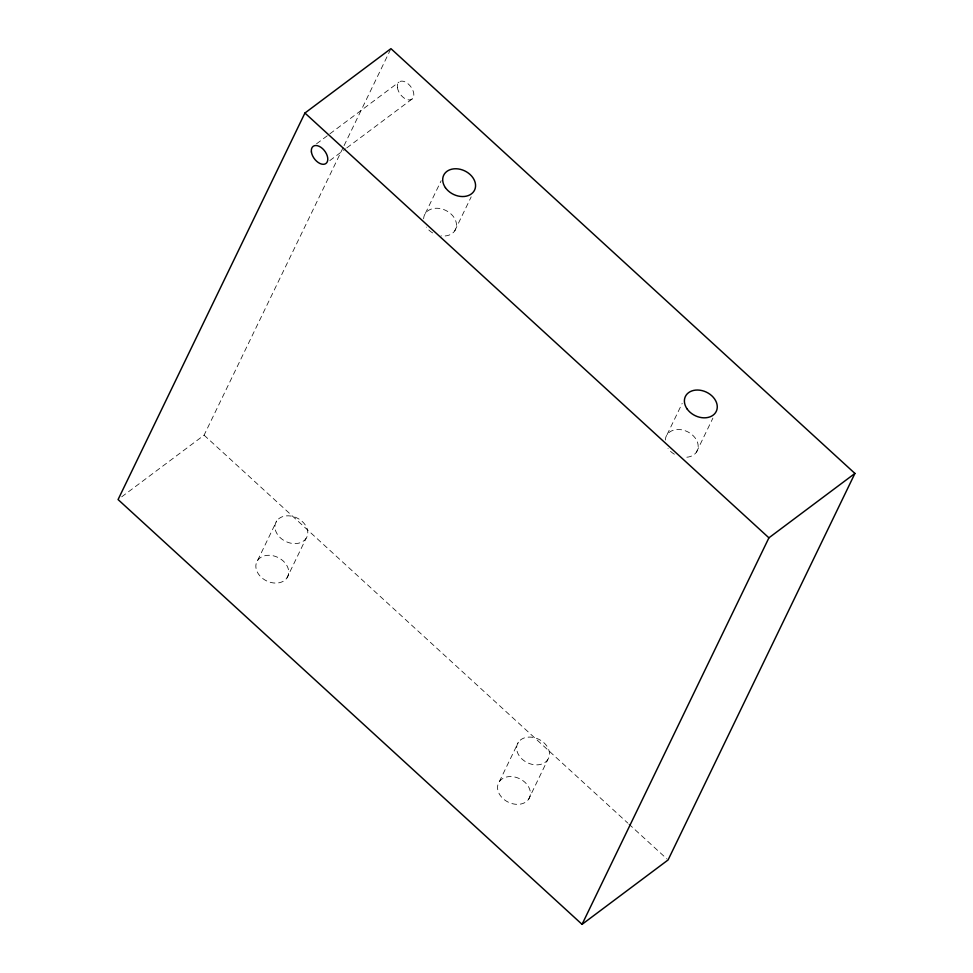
<?xml version="1.0" encoding="UTF-8"?>
<svg xmlns="http://www.w3.org/2000/svg" width="973" height="973" viewBox="0 0 973 973"><rect width="100%" height="100%" fill="white"/><g stroke="black" fill="none" stroke-linecap="round" stroke-linejoin="round"><path stroke-width="0.73" stroke-dasharray="4.87 3.65" d="M121.698 496.838L204.087 435.174L343.408 146.984M344.065 145.622L390.282 50.012M257.602 560.448L276.685 520.969M425.371 213.391L441.17 180.723M286.974 577.926A17.137 13.026 25.8 0 0 271.333 555.449A17.137 13.026 25.8 0 0 258.55 574.179A17.137 13.026 25.8 0 0 286.974 577.926L306.057 538.446A17.137 13.026 25.8 0 0 290.416 515.982A17.137 13.026 25.8 0 0 277.633 534.7A17.137 13.026 25.8 0 0 306.057 538.446M454.744 230.869L471.2 196.838M499.295 781.72L518.378 742.241M667.064 434.663L682.195 403.357M528.667 799.198A17.137 13.026 25.8 0 0 513.026 776.722A17.137 13.026 25.8 0 0 500.244 795.452A17.137 13.026 25.8 0 0 528.667 799.198L547.75 759.718A17.137 13.026 25.8 0 0 532.109 737.254A17.137 13.026 25.8 0 0 519.327 755.972A17.137 13.026 25.8 0 0 547.75 759.718M696.437 452.141L712.893 418.11M316.566 143.785L328.692 134.712M329.896 133.812L398.954 82.121M329.823 160.594L345.573 148.808M346.789 147.896L412.211 98.93M204.087 435.174L627.731 823.024M628.85 824.058L666.955 858.94M423.632 218.779A17.137 13.026 25.8 0 1 440.064 208.55A17.137 13.026 25.8 0 1 456.483 224.69A17.137 13.026 25.8 0 1 441.012 235.867M432.681 232.936A17.137 13.026 25.8 0 1 426.32 227.123M665.325 440.051A17.137 13.026 25.8 0 1 681.282 429.738A17.137 13.026 25.8 0 1 698.128 445.172A17.137 13.026 25.8 0 1 684.128 457.274M674.374 454.221A17.137 13.026 25.8 0 1 668.013 448.395M397.422 87.57A10.715 6.47 53.2 0 0 410.715 99.745A10.715 6.47 53.2 0 0 408.611 84.262A10.715 6.47 53.2 0 0 397.422 87.57"/><path stroke-width="1.46" d="M304.926 113.038L118.074 499.563L582.061 924.35L668.074 859.962L854.926 473.437L390.939 48.65L304.926 113.038L768.913 537.826L582.061 924.35M768.913 537.826L854.926 473.437M311.409 151.958A10.715 6.47 53.2 0 0 324.69 164.121A10.715 6.47 53.2 0 0 322.586 148.65A10.715 6.47 53.2 0 0 311.409 151.958M445.403 187.655A17.137 13.026 25.8 0 0 473.827 191.389A17.137 13.026 25.8 0 0 458.186 168.925A17.137 13.026 25.8 0 0 445.403 187.655M687.096 408.928A17.137 13.026 25.8 0 0 715.52 412.674A17.137 13.026 25.8 0 0 699.879 390.197A17.137 13.026 25.8 0 0 687.096 408.928"/></g></svg>
